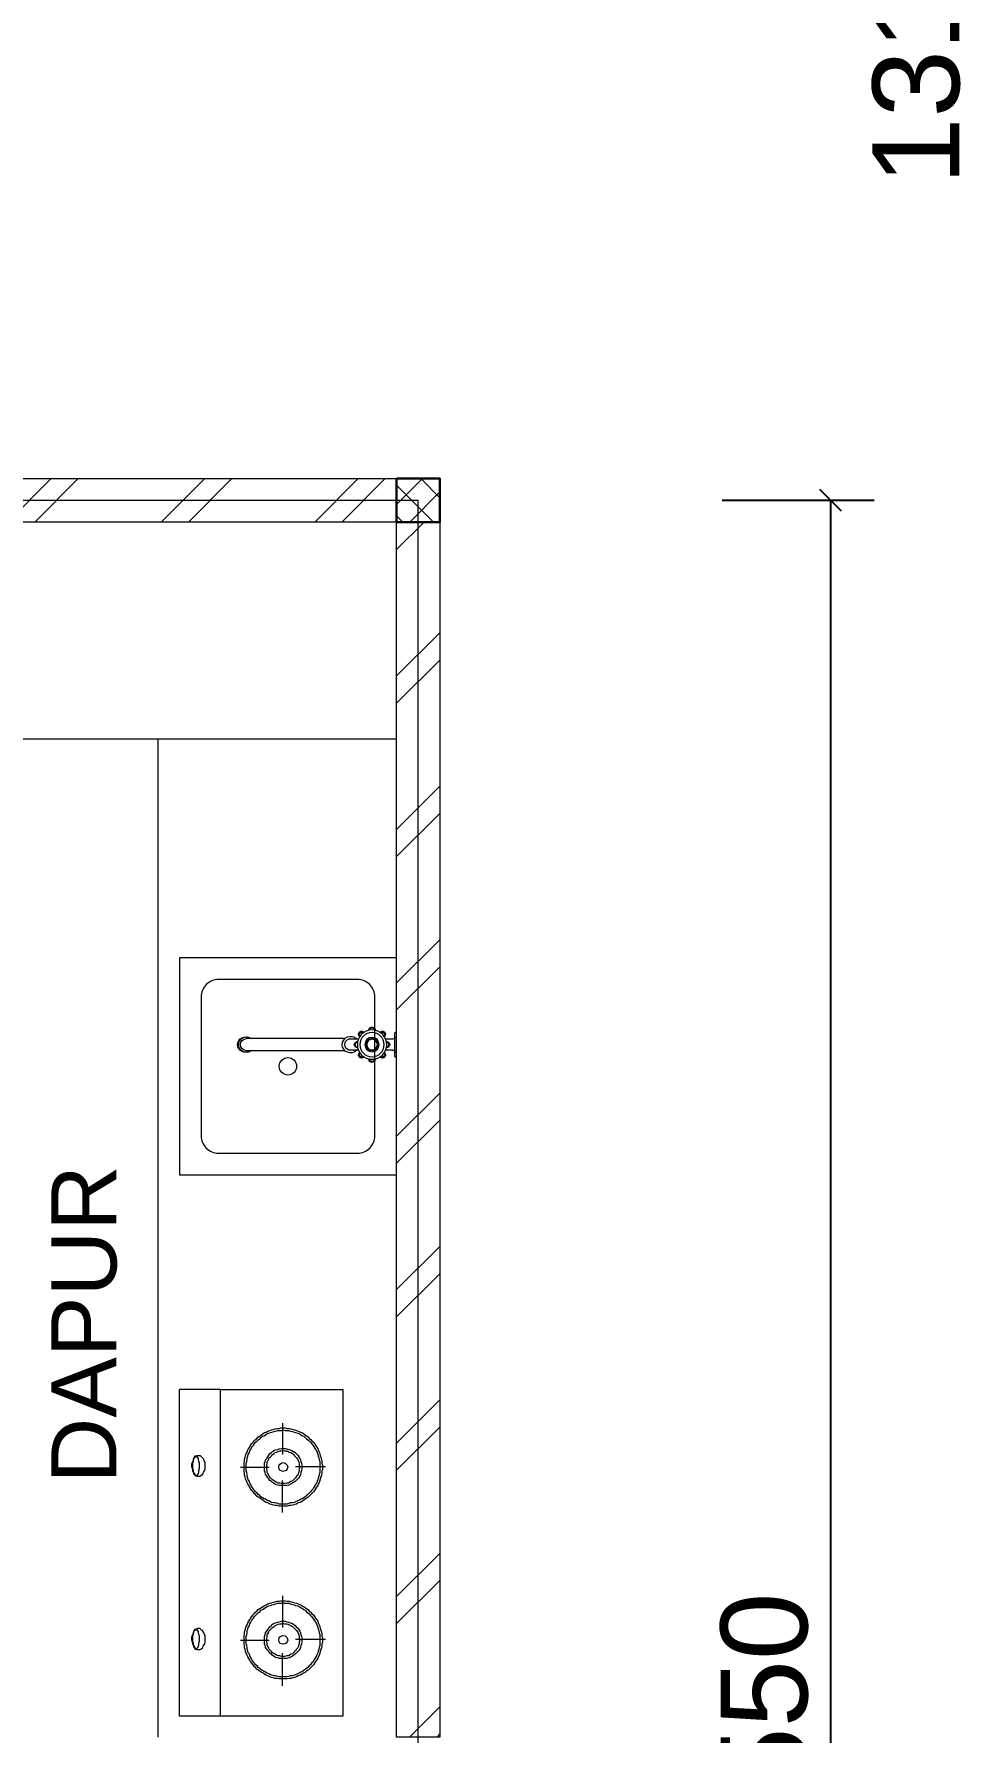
# Model space of a CAD drawing. Header units: millimetres. Extents: x -10 to 1564, y -8 to 383.
# Drawn here: x 3.82 to 8.04, y 49.57 to 57.4 of the extents above; entities that cross this region are included whole.
import ezdxf

# ---------------------------------------------------------------- set-up
doc = ezdxf.new("R2010")
doc.units = ezdxf.units.MM
doc.header["$MEASUREMENT"] = 0
doc.layers.get('0').update_dxf_attribs({"lineweight": 5})
for name, color, linetype, lineweight in [('ars', 11, 'Continuous', 0), ('ars @ 1', 11, 'Continuous', 0), ('KOL', 1, 'Continuous', 30), ('KOLOM', 4, 'Continuous', 9), ('not', 7, 'Continuous', 20), ('SANITAIR', 15, 'Continuous', 9), ('tem', 5, 'Continuous', 20), ('U', 6, 'Continuous', 20)]:
    doc.layers.add(name, color=color, linetype=linetype, lineweight=lineweight)
doc.layers.add('AS', color=1, linetype='Continuous', lineweight=5, plot=False)
doc.styles.get("Standard").update_dxf_attribs({"font": 'arial.ttf'})
doc.dimstyles.new('SK-50', dxfattribs={"dimscale": 0, "dimtxt": 0.4, "dimasz": 0.1, "dimexe": 0.2, "dimexo": 0, "dimgap": 0.1, "dimtad": 1, "dimdec": 0, "dimlfac": 50, "dimzin": 0, "dimdsep": 46, "dimtxsty": 'Standard', "dimblk": 'OBLIQUE', "dimcen": 0.09, "dimclrd": 256, "dimclre": 256, "dimclrt": 256, "dimadec": 0, "dimazin": 0, "dimtfac": 1, "dimtdec": 0, "dimtofl": 0, "dimtmove": 0, "dimatfit": 3, "dimldrblk": 'OBLIQUE', "dimfxl": 0, "dimtolj": 1, "dimtzin": 0, "dimarcsym": 0})

# ---------------------------------------------------------------- blocks, each defined once
blk = doc.blocks.new('KRAN DPR ATAS')
at = {"layer": 'SANITAIR'}
for p, q in [((-0.0289, 0), (0.0289, 0)), ((-0.0289, 0), (-0.0289, -0.0021)), ((0.0289, 0), (0.0289, -0.0021)), ((-0.0275, -0.0035), (0.0275, -0.0035)), ((-0.0127, -0.0092), (-0.0127, -0.0252)), ((0.0127, -0.0092), (0.0127, -0.0252)), ((-0.0127, -0.0877), (-0.0127, -0.1101)), ((0.0127, -0.0877), (0.0127, -0.1101)), ((-0.014, -0.1188), (-0.014, -0.3457)), ((0.014, -0.1188), (0.014, -0.3457))]:
    blk.add_line(p, q, dxfattribs=at)
for radius in [0.0338, 0.0279, 0.0166, 0.0138, 0.0123]:
    blk.add_circle((0, -0.0564), radius, dxfattribs=at)
for centre, radius, start, end in [((-0.0239, -0.0326), 0.00706, 39.002, 230.998), ((-0.0222, -0.0342), 0.00706, 58.1189, 211.8811), ((-0.0275, -0.0021), 0.00141, 180, 270), ((-0.0183, -0.0092), 0.00564, 0, 90), ((-0.0009, -0.0214), 0.00884, 254.902, 254.902), ((0, -0.0227), 0.00706, 354.002, 185.998), ((0, -0.025), 0.00706, 13.1189, 166.8811), ((0.0183, -0.0092), 0.00564, 90, 180), ((0.0239, -0.0326), 0.00706, 309.002, 140.998), ((0.0222, -0.0342), 0.00706, 328.1189, 121.8811), ((0.0275, -0.0021), 0.00141, 270, 0), ((-0.0338, -0.0564), 0.00706, 84.002, 275.998), ((-0.0315, -0.0564), 0.00706, 103.1189, 256.8811), ((-0.0239, -0.0803), 0.00706, 129.002, 320.998), ((-0.0222, -0.0787), 0.00706, 148.1189, 301.8811), ((0.0239, -0.0803), 0.00706, 219.002, 50.998), ((0.0222, -0.0787), 0.00706, 238.1189, 31.8811), ((0.0338, -0.0564), 0.00706, 264.002, 95.998), ((0.0315, -0.0564), 0.00706, 283.1189, 76.8811), ((0, -0.1058), 0.0191, 134.711, 45.289), ((0, -0.1058), 0.0134, 198.6717, 270), ((0, -0.0902), 0.00706, 174.002, 5.998), ((0, -0.0879), 0.00706, 193.1189, 346.8811), ((0, -0.1058), 0.0134, 270, 341.3283), ((0, -0.3457), 0.0178, 141.8277, 38.1723), ((0, -0.3484), 0.0178, 175.6641, 4.3359), ((0, -0.3457), 0.014, 180, 0)]:
    blk.add_arc(centre, radius, start, end, dxfattribs=at)
blk = doc.blocks.new('KOMPOR')
at = {"layer": 'SANITAIR'}
for points in [[(0, 0.3765), (0, -0.3765)], [(0.0944, 0.3765), (0, 0.3765)], [(0.3765, 0.3765), (0.0944, 0.3765)], [(0.0944, 0.3765), (0.0944, -0.3765)], [(0.3765, -0.3765), (0.3765, 0.3765)], [(0.2385, 0.2906), (0.2337, 0.2906), (0.23, 0.2906), (0.2252, 0.2893), (0.2203, 0.2893), (0.2167, 0.2881), (0.2119, 0.2869), (0.2082, 0.2857), (0.2034, 0.2833), (0.1998, 0.2821), (0.1961, 0.2797), (0.1925, 0.2772), (0.1889, 0.276), (0.1852, 0.2724), (0.1816, 0.27), (0.178, 0.2676), (0.1755, 0.2639), (0.1719, 0.2615), (0.1695, 0.2579), (0.1671, 0.2542), (0.1634, 0.2506), (0.1622, 0.247), (0.1598, 0.2433), (0.1574, 0.2397), (0.1562, 0.2361), (0.1538, 0.2312), (0.1525, 0.2276), (0.1513, 0.2228), (0.1501, 0.2191), (0.1501, 0.2143), (0.1489, 0.2094), (0.1489, 0.2058), (0.1489, 0.201), (0.1489, 0.1961), (0.1489, 0.1913), (0.1501, 0.1864), (0.1501, 0.1828), (0.1513, 0.178), (0.1525, 0.1743), (0.1538, 0.1695), (0.1562, 0.1659), (0.1574, 0.161), (0.1598, 0.1574), (0.1622, 0.1538), (0.1634, 0.1501), (0.1671, 0.1465), (0.1695, 0.1429), (0.1719, 0.1404), (0.1755, 0.1368), (0.178, 0.1344), (0.1816, 0.1308), (0.1852, 0.1283), (0.1889, 0.1259), (0.1925, 0.1235), (0.1961, 0.1211), (0.1998, 0.1199), (0.2034, 0.1174), (0.2082, 0.1162), (0.2119, 0.115), (0.2167, 0.1138), (0.2203, 0.1126), (0.2252, 0.1114), (0.23, 0.1114), (0.2337, 0.1102), (0.2385, 0.1102), (0.2433, 0.1102), (0.2482, 0.1114), (0.253, 0.1114), (0.2567, 0.1126), (0.2615, 0.1138), (0.2651, 0.115), (0.27, 0.1162), (0.2736, 0.1174), (0.2785, 0.1199), (0.2821, 0.1211), (0.2857, 0.1235), (0.2893, 0.1259), (0.293, 0.1283), (0.2966, 0.1308), (0.299, 0.1344), (0.3027, 0.1368), (0.3051, 0.1404), (0.3087, 0.1429), (0.3111, 0.1465), (0.3136, 0.1501), (0.316, 0.1538), (0.3184, 0.1574), (0.3196, 0.161), (0.322, 0.1659), (0.3232, 0.1695), (0.3245, 0.1743), (0.3257, 0.178), (0.3269, 0.1828), (0.3281, 0.1864), (0.3281, 0.1913), (0.3293, 0.1961), (0.3293, 0.201), (0.3293, 0.2058), (0.3281, 0.2094), (0.3281, 0.2143), (0.3269, 0.2191), (0.3257, 0.2228), (0.3245, 0.2276), (0.3232, 0.2312), (0.322, 0.2361), (0.3196, 0.2397), (0.3184, 0.2433), (0.316, 0.247), (0.3136, 0.2506), (0.3111, 0.2542), (0.3087, 0.2579), (0.3051, 0.2615), (0.3027, 0.2639), (0.299, 0.2676), (0.2966, 0.27), (0.293, 0.2724), (0.2893, 0.276), (0.2857, 0.2772), (0.2821, 0.2797), (0.2785, 0.2821), (0.2736, 0.2833), (0.27, 0.2857), (0.2651, 0.2869), (0.2615, 0.2881), (0.2567, 0.2893), (0.253, 0.2893), (0.2482, 0.2906), (0.2433, 0.2906), (0.2385, 0.2906)], [(0.2385, 0.2857), (0.2349, 0.2857), (0.23, 0.2857), (0.2264, 0.2845), (0.2215, 0.2833), (0.2179, 0.2833), (0.2131, 0.2821), (0.2094, 0.2809), (0.2058, 0.2785), (0.2022, 0.2772), (0.1985, 0.2748), (0.1949, 0.2736), (0.1913, 0.2712), (0.1877, 0.2688), (0.1852, 0.2663), (0.1816, 0.2639), (0.1792, 0.2603), (0.1755, 0.2579), (0.1731, 0.2542), (0.1707, 0.2518), (0.1683, 0.2482), (0.1659, 0.2446), (0.1646, 0.2409), (0.1622, 0.2373), (0.161, 0.2337), (0.1586, 0.23), (0.1574, 0.2264), (0.1562, 0.2215), (0.1562, 0.2179), (0.155, 0.2131), (0.1538, 0.2094), (0.1538, 0.2046), (0.1538, 0.201), (0.1538, 0.1961), (0.1538, 0.1925), (0.155, 0.1877), (0.1562, 0.184), (0.1562, 0.1792), (0.1574, 0.1755), (0.1586, 0.1719), (0.161, 0.1671), (0.1622, 0.1634), (0.1646, 0.1598), (0.1659, 0.1562), (0.1683, 0.1525), (0.1707, 0.1501), (0.1731, 0.1465), (0.1755, 0.1441), (0.1792, 0.1404), (0.1816, 0.138), (0.1852, 0.1356), (0.1877, 0.132), (0.1913, 0.1308), (0.1949, 0.1283), (0.1985, 0.1259), (0.2022, 0.1235), (0.2058, 0.1223), (0.2094, 0.1211), (0.2131, 0.1199), (0.2179, 0.1186), (0.2215, 0.1174), (0.2264, 0.1162), (0.23, 0.1162), (0.2349, 0.1162), (0.2385, 0.1162), (0.2433, 0.1162), (0.247, 0.1162), (0.2518, 0.1162), (0.2554, 0.1174), (0.2603, 0.1186), (0.2639, 0.1199), (0.2676, 0.1211), (0.2724, 0.1223), (0.276, 0.1235), (0.2797, 0.1259), (0.2833, 0.1283), (0.2869, 0.1308), (0.2893, 0.132), (0.293, 0.1356), (0.2954, 0.138), (0.299, 0.1404), (0.3015, 0.1441), (0.3039, 0.1465), (0.3075, 0.1501), (0.3087, 0.1525), (0.3111, 0.1562), (0.3136, 0.1598), (0.316, 0.1634), (0.3172, 0.1671), (0.3184, 0.1719), (0.3196, 0.1755), (0.3208, 0.1792), (0.322, 0.184), (0.3232, 0.1877), (0.3232, 0.1925), (0.3232, 0.1961), (0.3232, 0.201), (0.3232, 0.2046), (0.3232, 0.2094), (0.3232, 0.2131), (0.322, 0.2179), (0.3208, 0.2215), (0.3196, 0.2264), (0.3184, 0.23), (0.3172, 0.2337), (0.316, 0.2373), (0.3136, 0.2409), (0.3111, 0.2446), (0.3087, 0.2482), (0.3075, 0.2518), (0.3039, 0.2542), (0.3015, 0.2579), (0.299, 0.2603), (0.2954, 0.2639), (0.293, 0.2663), (0.2893, 0.2688), (0.2869, 0.2712), (0.2833, 0.2736), (0.2797, 0.2748), (0.276, 0.2772), (0.2724, 0.2785), (0.2676, 0.2809), (0.2639, 0.2821), (0.2603, 0.2833), (0.2554, 0.2833), (0.2518, 0.2845), (0.247, 0.2857), (0.2433, 0.2857), (0.2385, 0.2857)], [(0.2373, 0.3063), (0.2373, 0.2312)], [(0.2385, 0.2433), (0.2349, 0.2433), (0.23, 0.2433), (0.2264, 0.2421), (0.2215, 0.2409), (0.2179, 0.2385), (0.2143, 0.2361), (0.2119, 0.2337), (0.2082, 0.2312), (0.2058, 0.2276), (0.2034, 0.2252), (0.201, 0.2215), (0.1985, 0.2179), (0.1973, 0.2131), (0.1961, 0.2094), (0.1961, 0.2046), (0.1961, 0.201), (0.1961, 0.1961), (0.1961, 0.1925), (0.1973, 0.1877), (0.1985, 0.184), (0.201, 0.1804), (0.2034, 0.1768), (0.2058, 0.1731), (0.2082, 0.1707), (0.2119, 0.1671), (0.2143, 0.1646), (0.2179, 0.1622), (0.2215, 0.161), (0.2264, 0.1598), (0.23, 0.1586), (0.2349, 0.1574), (0.2385, 0.1574), (0.2433, 0.1574), (0.247, 0.1586), (0.2518, 0.1598), (0.2554, 0.161), (0.2591, 0.1622), (0.2627, 0.1646), (0.2663, 0.1671), (0.2688, 0.1707), (0.2724, 0.1731), (0.2748, 0.1768), (0.2772, 0.1804), (0.2785, 0.184), (0.2797, 0.1877), (0.2809, 0.1925), (0.2821, 0.1961), (0.2821, 0.201), (0.2821, 0.2046), (0.2809, 0.2094), (0.2797, 0.2131), (0.2785, 0.2179), (0.2772, 0.2215), (0.2748, 0.2252), (0.2724, 0.2276), (0.2688, 0.2312), (0.2663, 0.2337), (0.2627, 0.2361), (0.2591, 0.2385), (0.2554, 0.2409), (0.2518, 0.2421), (0.247, 0.2433), (0.2433, 0.2433), (0.2385, 0.2433)], [(0.2385, 0.2385), (0.2349, 0.2385), (0.2312, 0.2373), (0.2276, 0.2373), (0.224, 0.2361), (0.2203, 0.2337), (0.2179, 0.2324), (0.2143, 0.23), (0.2119, 0.2276), (0.2094, 0.2252), (0.207, 0.2215), (0.2058, 0.2191), (0.2034, 0.2155), (0.2022, 0.2119), (0.2022, 0.2082), (0.201, 0.2046), (0.201, 0.201), (0.201, 0.1973), (0.2022, 0.1925), (0.2022, 0.1889), (0.2034, 0.1864), (0.2058, 0.1828), (0.207, 0.1792), (0.2094, 0.1768), (0.2119, 0.1743), (0.2143, 0.1719), (0.2179, 0.1695), (0.2203, 0.1671), (0.224, 0.1659), (0.2276, 0.1646), (0.2312, 0.1634), (0.2349, 0.1634), (0.2385, 0.1622), (0.2421, 0.1634), (0.247, 0.1634), (0.2506, 0.1646), (0.253, 0.1659), (0.2567, 0.1671), (0.2603, 0.1695), (0.2627, 0.1719), (0.2651, 0.1743), (0.2676, 0.1768), (0.27, 0.1792), (0.2724, 0.1828), (0.2736, 0.1864), (0.2748, 0.1889), (0.276, 0.1925), (0.276, 0.1973), (0.2772, 0.201), (0.276, 0.2046), (0.276, 0.2082), (0.2748, 0.2119), (0.2736, 0.2155), (0.2724, 0.2191), (0.27, 0.2215), (0.2676, 0.2252), (0.2651, 0.2276), (0.2627, 0.23), (0.2603, 0.2324), (0.2567, 0.2337), (0.253, 0.2361), (0.2506, 0.2373), (0.247, 0.2373), (0.2421, 0.2385), (0.2385, 0.2385)], [(0.0436, 0.2228), (0.0472, 0.2228), (0.0496, 0.2215), (0.0533, 0.2191), (0.0545, 0.2155), (0.0557, 0.2119), (0.0581, 0.2094), (0.0593, 0.2046), (0.0593, 0.1998), (0.0593, 0.1949), (0.0593, 0.1901), (0.0569, 0.1864), (0.0557, 0.1828), (0.0533, 0.1792), (0.0508, 0.178), (0.0484, 0.1755), (0.046, 0.1743), (0.0424, 0.1743), (0.04, 0.1755), (0.0375, 0.178), (0.0339, 0.1792), (0.0327, 0.1828), (0.0315, 0.1864), (0.0291, 0.1901), (0.0278, 0.1949), (0.0278, 0.1998), (0.0291, 0.2046), (0.0303, 0.2094), (0.0315, 0.2119), (0.0339, 0.2155), (0.0351, 0.2191), (0.0375, 0.2215), (0.0412, 0.2228), (0.0436, 0.2228)], [(0.0375, 0.2215), (0.04, 0.2215), (0.04, 0.2203), (0.0424, 0.2179), (0.0436, 0.2155), (0.0448, 0.2119), (0.0448, 0.2082), (0.046, 0.2034), (0.046, 0.1998), (0.046, 0.1961), (0.046, 0.1913), (0.0448, 0.1877), (0.0436, 0.184), (0.0436, 0.1816), (0.0412, 0.178), (0.04, 0.1768), (0.0387, 0.1755), (0.0375, 0.1755), (0.0351, 0.1768), (0.0339, 0.178), (0.0327, 0.1816), (0.0315, 0.184), (0.0315, 0.1877), (0.0303, 0.1913), (0.0303, 0.1961), (0.0303, 0.1998), (0.0303, 0.2034), (0.0315, 0.2082), (0.0315, 0.2119), (0.0327, 0.2155), (0.0339, 0.2179), (0.0351, 0.2203), (0.0363, 0.2215), (0.0375, 0.2215)], [(0.1404, 0.201), (0.207, 0.201)], [(0.2385, 0.2107), (0.2349, 0.2094), (0.2312, 0.2082), (0.23, 0.2046), (0.2288, 0.201), (0.23, 0.1961), (0.2312, 0.1937), (0.2349, 0.1913), (0.2385, 0.1901), (0.2433, 0.1913), (0.2458, 0.1937), (0.2482, 0.1961), (0.2494, 0.201), (0.2482, 0.2046), (0.2458, 0.2082), (0.2433, 0.2094), (0.2385, 0.2107)], [(0.3366, 0.1998), (0.2676, 0.1998)], [(0.2373, 0.0993), (0.2373, 0.1719)], [(0.2385, -0.1077), (0.2337, -0.1077), (0.23, -0.1077), (0.2252, -0.109), (0.2203, -0.109), (0.2167, -0.1102), (0.2119, -0.1114), (0.2082, -0.1126), (0.2034, -0.115), (0.1998, -0.1162), (0.1961, -0.1186), (0.1925, -0.1211), (0.1889, -0.1235), (0.1852, -0.1259), (0.1816, -0.1283), (0.178, -0.1308), (0.1755, -0.1344), (0.1719, -0.1368), (0.1695, -0.1404), (0.1671, -0.1441), (0.1634, -0.1477), (0.1622, -0.1513), (0.1598, -0.155), (0.1574, -0.1586), (0.1562, -0.1622), (0.1538, -0.1671), (0.1525, -0.1707), (0.1513, -0.1755), (0.1501, -0.1792), (0.1501, -0.184), (0.1489, -0.1889), (0.1489, -0.1925), (0.1489, -0.1973), (0.1489, -0.2022), (0.1489, -0.207), (0.1501, -0.2119), (0.1501, -0.2155), (0.1513, -0.2203), (0.1525, -0.224), (0.1538, -0.2288), (0.1562, -0.2324), (0.1574, -0.2373), (0.1598, -0.2409), (0.1622, -0.2446), (0.1634, -0.2482), (0.1671, -0.2518), (0.1695, -0.2554), (0.1719, -0.2579), (0.1755, -0.2615), (0.178, -0.2639), (0.1816, -0.2676), (0.1852, -0.27), (0.1889, -0.2724), (0.1925, -0.2748), (0.1961, -0.2772), (0.1998, -0.2785), (0.2034, -0.2809), (0.2082, -0.2821), (0.2119, -0.2833), (0.2167, -0.2845), (0.2203, -0.2857), (0.2252, -0.2869), (0.23, -0.2869), (0.2337, -0.2881), (0.2385, -0.2881), (0.2433, -0.2881), (0.2482, -0.2869), (0.253, -0.2869), (0.2567, -0.2857), (0.2615, -0.2845), (0.2651, -0.2833), (0.27, -0.2821), (0.2736, -0.2809), (0.2785, -0.2785), (0.2821, -0.2772), (0.2857, -0.2748), (0.2893, -0.2724), (0.293, -0.27), (0.2966, -0.2676), (0.299, -0.2639), (0.3027, -0.2615), (0.3051, -0.2579), (0.3087, -0.2554), (0.3111, -0.2518), (0.3136, -0.2482), (0.316, -0.2446), (0.3184, -0.2409), (0.3196, -0.2373), (0.322, -0.2324), (0.3232, -0.2288), (0.3245, -0.224), (0.3257, -0.2203), (0.3269, -0.2155), (0.3281, -0.2119), (0.3281, -0.207), (0.3293, -0.2022), (0.3293, -0.1973), (0.3293, -0.1925), (0.3281, -0.1889), (0.3281, -0.184), (0.3269, -0.1792), (0.3257, -0.1755), (0.3245, -0.1707), (0.3232, -0.1671), (0.322, -0.1622), (0.3196, -0.1586), (0.3184, -0.155), (0.316, -0.1513), (0.3136, -0.1477), (0.3111, -0.1441), (0.3087, -0.1404), (0.3051, -0.1368), (0.3027, -0.1344), (0.299, -0.1308), (0.2966, -0.1283), (0.293, -0.1259), (0.2893, -0.1235), (0.2857, -0.1211), (0.2821, -0.1186), (0.2785, -0.1162), (0.2736, -0.115), (0.27, -0.1126), (0.2651, -0.1114), (0.2615, -0.1102), (0.2567, -0.109), (0.253, -0.109), (0.2482, -0.1077), (0.2433, -0.1077), (0.2385, -0.1077)], [(0.2385, -0.1126), (0.2349, -0.1126), (0.23, -0.1126), (0.2264, -0.1138), (0.2215, -0.115), (0.2179, -0.115), (0.2131, -0.1162), (0.2094, -0.1174), (0.2058, -0.1199), (0.2022, -0.1211), (0.1985, -0.1235), (0.1949, -0.1247), (0.1913, -0.1271), (0.1877, -0.1295), (0.1852, -0.132), (0.1816, -0.1344), (0.1792, -0.138), (0.1755, -0.1404), (0.1731, -0.1441), (0.1707, -0.1465), (0.1683, -0.1501), (0.1659, -0.1538), (0.1646, -0.1574), (0.1622, -0.161), (0.161, -0.1646), (0.1586, -0.1683), (0.1574, -0.1719), (0.1562, -0.1768), (0.1562, -0.1804), (0.155, -0.1852), (0.1538, -0.1889), (0.1538, -0.1937), (0.1538, -0.1973), (0.1538, -0.2022), (0.1538, -0.2058), (0.155, -0.2107), (0.1562, -0.2143), (0.1562, -0.2191), (0.1574, -0.2228), (0.1586, -0.2264), (0.161, -0.2312), (0.1622, -0.2349), (0.1646, -0.2385), (0.1659, -0.2421), (0.1683, -0.2458), (0.1707, -0.2482), (0.1731, -0.2518), (0.1755, -0.2554), (0.1792, -0.2579), (0.1816, -0.2603), (0.1852, -0.2627), (0.1877, -0.2663), (0.1913, -0.2688), (0.1949, -0.27), (0.1985, -0.2724), (0.2022, -0.2748), (0.2058, -0.276), (0.2094, -0.2772), (0.2131, -0.2785), (0.2179, -0.2797), (0.2215, -0.2809), (0.2264, -0.2821), (0.23, -0.2821), (0.2349, -0.2821), (0.2385, -0.2833), (0.2433, -0.2821), (0.247, -0.2821), (0.2518, -0.2821), (0.2554, -0.2809), (0.2603, -0.2797), (0.2639, -0.2785), (0.2676, -0.2772), (0.2724, -0.276), (0.276, -0.2748), (0.2797, -0.2724), (0.2833, -0.27), (0.2869, -0.2688), (0.2893, -0.2663), (0.293, -0.2627), (0.2954, -0.2603), (0.299, -0.2579), (0.3015, -0.2554), (0.3039, -0.2518), (0.3075, -0.2482), (0.3087, -0.2458), (0.3111, -0.2421), (0.3136, -0.2385), (0.316, -0.2349), (0.3172, -0.2312), (0.3184, -0.2264), (0.3196, -0.2228), (0.3208, -0.2191), (0.322, -0.2143), (0.3232, -0.2107), (0.3232, -0.2058), (0.3232, -0.2022), (0.3232, -0.1973), (0.3232, -0.1937), (0.3232, -0.1889), (0.3232, -0.1852), (0.322, -0.1804), (0.3208, -0.1768), (0.3196, -0.1719), (0.3184, -0.1683), (0.3172, -0.1646), (0.316, -0.161), (0.3136, -0.1574), (0.3111, -0.1538), (0.3087, -0.1501), (0.3075, -0.1465), (0.3039, -0.1441), (0.3015, -0.1404), (0.299, -0.138), (0.2954, -0.1344), (0.293, -0.132), (0.2893, -0.1295), (0.2869, -0.1271), (0.2833, -0.1247), (0.2797, -0.1235), (0.276, -0.1211), (0.2724, -0.1199), (0.2676, -0.1174), (0.2639, -0.1162), (0.2603, -0.115), (0.2554, -0.115), (0.2518, -0.1138), (0.247, -0.1126), (0.2433, -0.1126), (0.2385, -0.1126)], [(0.2373, -0.0932), (0.2373, -0.1671)], [(0.2385, -0.155), (0.2349, -0.155), (0.23, -0.155), (0.2264, -0.1562), (0.2215, -0.1574), (0.2179, -0.1598), (0.2143, -0.1622), (0.2119, -0.1646), (0.2082, -0.1671), (0.2058, -0.1707), (0.2034, -0.1731), (0.201, -0.1768), (0.1985, -0.1804), (0.1973, -0.1852), (0.1961, -0.1889), (0.1961, -0.1937), (0.1961, -0.1973), (0.1961, -0.2022), (0.1961, -0.207), (0.1973, -0.2107), (0.1985, -0.2143), (0.201, -0.2179), (0.2034, -0.2215), (0.2058, -0.2252), (0.2082, -0.2288), (0.2119, -0.2312), (0.2143, -0.2337), (0.2179, -0.2361), (0.2215, -0.2373), (0.2264, -0.2385), (0.23, -0.2397), (0.2349, -0.2409), (0.2385, -0.2409), (0.2433, -0.2409), (0.247, -0.2397), (0.2518, -0.2385), (0.2554, -0.2373), (0.2591, -0.2361), (0.2627, -0.2337), (0.2663, -0.2312), (0.2688, -0.2288), (0.2724, -0.2252), (0.2748, -0.2215), (0.2772, -0.2179), (0.2785, -0.2143), (0.2797, -0.2107), (0.2809, -0.207), (0.2821, -0.2022), (0.2821, -0.1973), (0.2821, -0.1937), (0.2809, -0.1889), (0.2797, -0.1852), (0.2785, -0.1804), (0.2772, -0.1768), (0.2748, -0.1731), (0.2724, -0.1707), (0.2688, -0.1671), (0.2663, -0.1646), (0.2627, -0.1622), (0.2591, -0.1598), (0.2554, -0.1574), (0.2518, -0.1562), (0.247, -0.155), (0.2433, -0.155), (0.2385, -0.155)], [(0.0436, -0.1768), (0.0472, -0.1768), (0.0496, -0.178), (0.0533, -0.1804), (0.0545, -0.1828), (0.0557, -0.1864), (0.0581, -0.1901), (0.0593, -0.1949), (0.0593, -0.1985), (0.0593, -0.2034), (0.0593, -0.2082), (0.0569, -0.2119), (0.0557, -0.2167), (0.0533, -0.2191), (0.0508, -0.2215), (0.0484, -0.224), (0.046, -0.224), (0.0424, -0.224), (0.04, -0.224), (0.0375, -0.2215), (0.0339, -0.2191), (0.0327, -0.2167), (0.0315, -0.2119), (0.0291, -0.2082), (0.0278, -0.2034), (0.0278, -0.1985), (0.0291, -0.1949), (0.0303, -0.1901), (0.0315, -0.1864), (0.0339, -0.1828), (0.0351, -0.1804), (0.0375, -0.178), (0.0412, -0.1768), (0.0436, -0.1768)], [(0.0375, -0.1768), (0.04, -0.178), (0.04, -0.1792), (0.0424, -0.1804), (0.0436, -0.1828), (0.0448, -0.1864), (0.0448, -0.1901), (0.046, -0.1949), (0.046, -0.1985), (0.046, -0.2034), (0.046, -0.2082), (0.0448, -0.2107), (0.0436, -0.2155), (0.0436, -0.2179), (0.0412, -0.2203), (0.04, -0.2228), (0.0387, -0.2228), (0.0375, -0.2228), (0.0351, -0.2228), (0.0339, -0.2203), (0.0327, -0.2179), (0.0315, -0.2155), (0.0315, -0.2107), (0.0303, -0.2082), (0.0303, -0.2034), (0.0303, -0.1985), (0.0303, -0.1949), (0.0315, -0.1901), (0.0315, -0.1864), (0.0327, -0.1828), (0.0339, -0.1804), (0.0351, -0.1792), (0.0363, -0.178), (0.0375, -0.1768)], [(0.2385, -0.1598), (0.2349, -0.1598), (0.2312, -0.161), (0.2276, -0.161), (0.224, -0.1622), (0.2203, -0.1646), (0.2179, -0.1659), (0.2143, -0.1683), (0.2119, -0.1707), (0.2094, -0.1731), (0.207, -0.1768), (0.2058, -0.1792), (0.2034, -0.1828), (0.2022, -0.1864), (0.2022, -0.1901), (0.201, -0.1937), (0.201, -0.1973), (0.201, -0.2022), (0.2022, -0.2058), (0.2022, -0.2094), (0.2034, -0.2131), (0.2058, -0.2155), (0.207, -0.2191), (0.2094, -0.2215), (0.2119, -0.224), (0.2143, -0.2264), (0.2179, -0.2288), (0.2203, -0.2312), (0.224, -0.2324), (0.2276, -0.2337), (0.2312, -0.2349), (0.2349, -0.2349), (0.2385, -0.2361), (0.2421, -0.2349), (0.247, -0.2349), (0.2506, -0.2337), (0.253, -0.2324), (0.2567, -0.2312), (0.2603, -0.2288), (0.2627, -0.2264), (0.2651, -0.224), (0.2676, -0.2215), (0.27, -0.2191), (0.2724, -0.2155), (0.2736, -0.2131), (0.2748, -0.2094), (0.276, -0.2058), (0.276, -0.2022), (0.2772, -0.1973), (0.276, -0.1937), (0.276, -0.1901), (0.2748, -0.1864), (0.2736, -0.1828), (0.2724, -0.1792), (0.27, -0.1768), (0.2676, -0.1731), (0.2651, -0.1707), (0.2627, -0.1683), (0.2603, -0.1659), (0.2567, -0.1646), (0.253, -0.1622), (0.2506, -0.161), (0.247, -0.161), (0.2421, -0.1598), (0.2385, -0.1598)], [(0.2385, -0.1877), (0.2349, -0.1889), (0.2312, -0.1901), (0.23, -0.1937), (0.2288, -0.1973), (0.23, -0.2022), (0.2312, -0.2046), (0.2349, -0.207), (0.2385, -0.2082), (0.2433, -0.207), (0.2458, -0.2046), (0.2482, -0.2022), (0.2494, -0.1973), (0.2482, -0.1937), (0.2458, -0.1901), (0.2433, -0.1889), (0.2385, -0.1877)], [(0.1404, -0.1973), (0.207, -0.1973)], [(0.2373, -0.299), (0.2373, -0.2264)], [(0.3366, -0.1985), (0.2676, -0.1985)], [(0.0944, -0.3765), (0, -0.3765)], [(0.0944, -0.3765), (0.3765, -0.3765)]]:
    blk.add_lwpolyline(points, dxfattribs=at)
blk = doc.blocks.new('_Oblique')
at = {"color": 0, "linetype": 'ByBlock', "lineweight": -2}
blk.add_line((-0.5, -0.5), (0.5, 0.5), dxfattribs=at)
blk = doc.blocks.new('*D201')
at = {"layer": 'Defpoints', "color": 0}
for p in [(6.987, 55.2489), (6.987, 44.2479), (7.487, 44.2479)]:
    blk.add_point(p, dxfattribs=at)
at = {"layer": 'U', "lineweight": -2}
for p, q in [((6.987, 55.2489), (7.687, 55.2489)), ((7.487, 55.2489), (7.487, 44.2479)), ((6.987, 44.2479), (7.687, 44.2479))]:
    blk.add_line(p, q, dxfattribs=at)
at = {"layer": 'U', "lineweight": -2, "xscale": 0.1, "yscale": 0.1, "zscale": 0.1}
for p, rotation in [((7.487, 55.2489), 90), ((7.487, 44.2479), 270)]:
    blk.add_blockref('_Oblique', p, dxfattribs=dict(at, rotation=rotation))
at = {"layer": 'U', "insert": (7.1828, 49.7484), "char_height": 0.4, "attachment_point": 5, "rotation": 90}
blk.add_mtext('\\A1;550', dxfattribs=at)
blk = doc.blocks.new('K 10.10')
at = {"layer": 'ars'}
h = blk.add_hatch(dxfattribs=at)
h.set_pattern_fill('_USER', color=256, scale=0.05, angle=45, double=1, pattern_type=0)
h.set_pattern_definition([(45, (1560.78834, 1375.80689), (-0.03535534, 0.03535534), []), (135, (1560.78834, 1375.80689), (-0.03535534, -0.03535534), [])])
h.paths.add_polyline_path([(1560.5383, 1380.4069), (1560.6383, 1380.4069), (1560.6383, 1380.5069), (1560.5383, 1380.5069)])
at = {"layer": 'KOL'}
blk.add_lwpolyline([(1560.5383, 1380.4069), (1560.6383, 1380.4069), (1560.6383, 1380.5069), (1560.5383, 1380.5069)], close=True, dxfattribs=at)
blk = doc.blocks.new('*D214')
at = {"layer": 'Defpoints', "color": 0}
for p in [(7.687, 70.4498), (7.687, 44.2479), (8.187, 44.2479)]:
    blk.add_point(p, dxfattribs=at)
at = {"layer": 'U', "lineweight": -2}
for p, q in [((7.687, 70.4498), (8.387, 70.4498)), ((8.187, 70.4498), (8.187, 44.2479)), ((7.687, 44.2479), (8.387, 44.2479))]:
    blk.add_line(p, q, dxfattribs=at)
at = {"layer": 'U', "lineweight": -2, "xscale": 0.1, "yscale": 0.1, "zscale": 0.1}
for p, rotation in [((8.187, 70.4498), 90), ((8.187, 44.2479), 270)]:
    blk.add_blockref('_Oblique', p, dxfattribs=dict(at, rotation=rotation))
at = {"layer": 'U', "insert": (7.8827, 57.3239), "char_height": 0.4, "attachment_point": 5, "rotation": 90}
blk.add_mtext('\\A1;1310', dxfattribs=at)

msp = doc.modelspace()

# ---------------------------------------------------------------- hatches: boundary and pattern name
at = {"layer": 'ars'}
h = msp.add_hatch(dxfattribs=at)
h.set_pattern_fill('TEMBOK', color=256, scale=0.5, style=0, double=1)
h.set_pattern_definition([(45, (0.07503, 58.59886), (-0.353553, 0.353553), []), (45, (0.20003, 58.59886), (-0.353553, 0.353553), [])])
h.paths.add_polyline_path([(2.875, 55.3489), (5.487, 55.3489), (5.487, 55.1489), (2.875, 55.1489)])
at = {"layer": 'ars @ 1'}
h = msp.add_hatch(dxfattribs=at)
h.set_pattern_fill('TEMBOK', color=256, scale=0.5, style=0, double=1)
h.set_pattern_definition([(45, (12.47565, 58.59886), (-0.353553, 0.353553), []), (45, (12.60065, 58.59886), (-0.353553, 0.353553), [])])
h.paths.add_polyline_path([(5.6877, 55.1489), (5.4877, 55.1489), (5.4877, 49.5489), (5.6877, 49.5489)])

# ---------------------------------------------------------------- linework, layer by layer
at = {"layer": 'AS'}
for p in [(0.1749, 55.2489), (5.587, 44.2479)]:
    msp.add_line(p, (5.587, 55.2489), dxfattribs=at)
at = {"layer": 'SANITAIR'}
msp.add_line((4.387, 54.1498), (4.387, 49.5489), dxfattribs=at)
for points in [[(5.487, 55.1489), (2.875, 55.1489), (2.875, 54.1498), (5.487, 54.1498)], [(4.487, 52.1401), (5.487, 52.1401), (5.487, 53.1401), (4.487, 53.1401)]]:
    msp.add_lwpolyline(points, close=True, dxfattribs=at)
msp.add_lwpolyline([(5.307, 53.0401), (4.667, 53.0401, 0.414214), (4.587, 52.9601), (4.587, 52.3201, 0.414214), (4.667, 52.2401), (5.307, 52.2401, 0.414214), (5.387, 52.3201), (5.387, 52.9601, 0.414214)], format="xyb", close=True, dxfattribs=at)
msp.add_circle((4.987, 52.6401), 0.04, dxfattribs=at)
at = {"layer": 'tem'}
for points in [[(2.875, 55.3489), (5.487, 55.3489), (5.487, 55.1489), (2.875, 55.1489)], [(5.487, 55.1489), (5.687, 55.1489), (5.687, 49.5489), (5.487, 49.5489)]]:
    msp.add_lwpolyline(points, close=True, dxfattribs=at)

# ---------------------------------------------------------------- block references
at = {"layer": 'KOLOM', "extrusion": (0, 0, -1), "xscale": 2, "yscale": 2, "zscale": -2}
msp.add_blockref('K 10.10', (-3126.7637, -2705.6649), dxfattribs=at)
at = {"layer": 'SANITAIR', "extrusion": (0, 0, -1), "xscale": 2, "yscale": 2, "zscale": -2, "rotation": 90}
msp.add_blockref('KRAN DPR ATAS', (-5.487, 52.7401), dxfattribs=at)
at = {"layer": 'SANITAIR', "xscale": -2, "yscale": 2, "zscale": 2, "rotation": 180}
msp.add_blockref('KOMPOR', (4.487, 50.3975), dxfattribs=at)

# ---------------------------------------------------------------- texts
at = {"layer": 'not', "insert": (3.8968, 52.1846), "char_height": 0.3, "attachment_point": 3, "rotation": 90}
msp.add_mtext_dynamic_manual_height_columns('DAPUR', width=1.580203, gutter_width=1, heights=[0], dxfattribs=at)

# ---------------------------------------------------------------- dimensions: what is measured, and where the dimension line sits
at = {"layer": 'U'}
for base, p1, p2, picture, middle in [((8.187, 44.2479), (7.687, 70.4498), (7.687, 44.2479), '*D214', (8.187, 57.3239)), ((7.487, 44.2479), (6.987, 55.2489), (6.987, 44.2479), '*D201', (7.487, 49.7484))]:
    dim = msp.add_linear_dim(base=base, p1=p1, p2=p2, angle=270, dimstyle='SK-50', override={"dimscale": 1}, dxfattribs=at)
    dim.commit()
    dim.dimension.update_dxf_attribs({"geometry": picture, "text_midpoint": middle, "dimtype": 160})

doc.saveas('drawing.dxf')
